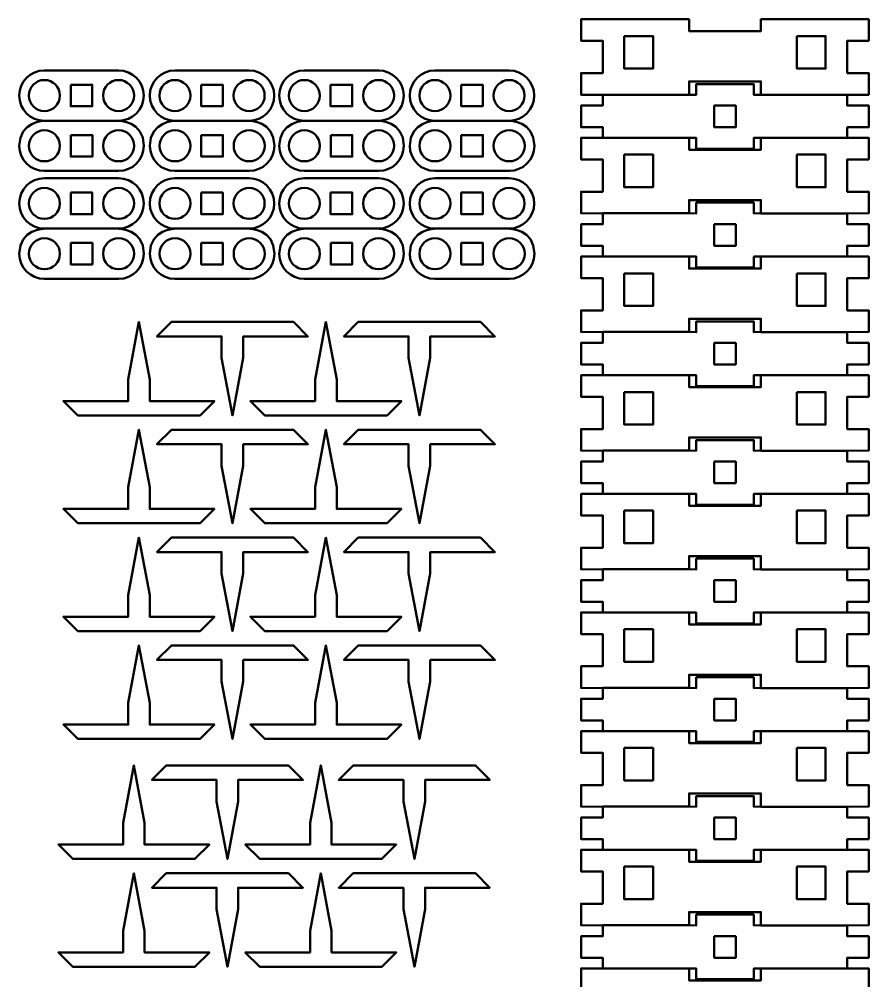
# Model space of a CAD drawing. Header units: inches. Extents: x -370 to 849, y -422 to 797.
# Drawn here: x -67.4 to 50.8, y -274 to -140.2 of the extents above; entities that cross this region are included whole.
import ezdxf

# ---------------------------------------------------------------- set-up
doc = ezdxf.new("R2010")
doc.units = ezdxf.units.IN
doc.header["$MEASUREMENT"] = 0
doc.layers.add('Layer 1', color=7, linetype='Continuous')

msp = doc.modelspace()

# ---------------------------------------------------------------- linework, layer by layer
at = {"layer": 'Layer 1', "color": 7, "lineweight": 50, "true_color": 0xffffff}
for points in [[(10.8, -275.26), (10.8, -272.26), (13.8, -272.26), (13.8, -270.77), (10.8, -270.77), (10.8, -267.77), (13.8, -267.77), (13.8, -266.27), (10.8, -266.25), (10.8, -263.25), (13.8, -263.25), (13.8, -258.75), (10.8, -258.75), (10.8, -255.75), (13.8, -255.75), (13.8, -254.27), (10.8, -254.27), (10.8, -251.27), (13.8, -251.27), (13.8, -249.77), (10.8, -249.75), (10.8, -246.75), (13.8, -246.75), (13.8, -242.25), (10.8, -242.25), (10.8, -239.25), (13.8, -239.25), (13.8, -237.75), (10.8, -237.75), (10.8, -234.75), (13.8, -234.75), (13.8, -233.25), (10.8, -233.23), (10.8, -230.23), (13.8, -230.23), (13.8, -225.74), (10.8, -225.74), (10.8, -222.74), (13.8, -222.74), (13.8, -221.25), (10.8, -221.25), (10.8, -218.25), (13.8, -218.25), (13.8, -216.75), (10.8, -216.73), (10.8, -213.73), (13.8, -213.73), (13.8, -209.23), (10.8, -209.23), (10.8, -206.24), (13.8, -206.24), (13.8, -204.75), (10.8, -204.75), (10.8, -201.75), (13.8, -201.75), (13.8, -200.25), (10.8, -200.22), (10.8, -197.22), (13.8, -197.22), (13.8, -192.73), (10.8, -192.73), (10.8, -189.73), (13.8, -189.73), (13.8, -188.24), (10.8, -188.24), (10.8, -185.24), (13.8, -185.24), (13.8, -183.75), (10.8, -183.72), (10.8, -180.72), (13.8, -180.72), (13.8, -176.23), (10.8, -176.23), (10.8, -173.23), (13.8, -173.23), (13.8, -171.73), (10.8, -171.73), (10.8, -168.73), (13.8, -168.73), (13.8, -167.23), (10.8, -167.21), (10.8, -164.21), (13.8, -164.21), (13.8, -159.71), (10.8, -159.71), (10.8, -156.71), (13.8, -156.71), (13.8, -155.23), (10.8, -155.23), (10.8, -152.23), (13.8, -152.23), (13.8, -150.73), (10.8, -150.71), (10.8, -147.71), (13.8, -147.71), (13.8, -143.21), (10.8, -143.21), (10.8, -140.21), (13.8, -140.21), (25.8, -140.21), (25.8, -141.87), (35.8, -141.87), (35.8, -140.21), (47.8, -140.21), (50.8, -140.21), (50.8, -143.21), (47.8, -143.21), (47.8, -147.71), (50.8, -147.71), (50.8, -150.71), (47.8, -150.73), (47.8, -152.23), (50.8, -152.23), (50.8, -155.23), (47.8, -155.23), (47.8, -156.71), (50.8, -156.71), (50.8, -159.71), (47.8, -159.71), (47.8, -164.21), (50.8, -164.21), (50.8, -167.21), (47.8, -167.23), (47.8, -168.73), (50.8, -168.73), (50.8, -171.73), (47.8, -171.73), (47.8, -173.23), (50.8, -173.23), (50.8, -176.23), (47.8, -176.23), (47.8, -180.72), (50.8, -180.72), (50.8, -183.72), (47.8, -183.75), (47.8, -185.24), (50.8, -185.24), (50.8, -188.24), (47.8, -188.24), (47.8, -189.73), (50.8, -189.73), (50.8, -192.73), (47.8, -192.73), (47.8, -197.22), (50.8, -197.22), (50.8, -200.22), (47.8, -200.25), (47.8, -201.75), (50.8, -201.75), (50.8, -204.75), (47.8, -204.75), (47.8, -206.24), (50.8, -206.24), (50.8, -209.23), (47.8, -209.23), (47.8, -213.73), (50.8, -213.73), (50.8, -216.73), (47.8, -216.75), (47.8, -218.25), (50.8, -218.25), (50.8, -221.25), (47.8, -221.25), (47.8, -222.74), (50.8, -222.74), (50.8, -225.74), (47.8, -225.74), (47.8, -230.23), (50.8, -230.23), (50.8, -233.23), (47.8, -233.25), (47.8, -234.75), (50.8, -234.75), (50.8, -237.75), (47.8, -237.75), (47.8, -239.25), (50.8, -239.25), (50.8, -242.25), (47.8, -242.25), (47.8, -246.75), (50.8, -246.75), (50.8, -249.75), (47.8, -249.77), (47.8, -251.27), (50.8, -251.27), (50.8, -254.27), (47.8, -254.27), (47.8, -255.75), (50.8, -255.75), (50.8, -258.75), (47.8, -258.75), (47.8, -263.25), (50.8, -263.25), (50.8, -266.25), (47.8, -266.27), (47.8, -267.77), (50.8, -267.77), (50.8, -270.77), (47.8, -270.77), (47.8, -272.26)], [(16.8, -142.55), (20.8, -142.55), (20.8, -147.08), (16.8, -147.08), (16.8, -142.55)], [(40.8, -142.55), (44.8, -142.55), (44.8, -147.08), (40.8, -147.08), (40.8, -142.55)], [(-60.2, -149.33), (-57.19, -149.33), (-57.19, -152.33), (-60.2, -152.33), (-60.2, -149.33)], [(-42.04, -149.33), (-39.04, -149.33), (-39.04, -152.33), (-42.04, -152.33), (-42.04, -149.33)], [(-24.04, -149.33), (-21.04, -149.33), (-21.04, -152.33), (-24.04, -152.33), (-24.04, -149.33)], [(-5.88, -149.33), (-2.88, -149.33), (-2.88, -152.33), (-5.88, -152.33), (-5.88, -149.33)], [(25.8, -150.71), (25.8, -148.87), (35.8, -148.87), (35.8, -150.71), (34.8, -150.73), (34.8, -149.23), (26.8, -149.23), (26.8, -150.73), (25.8, -150.71)], [(25.8, -150.71), (13.8, -150.71)], [(47.8, -150.73), (35.8, -150.73)], [(29.3, -152.23), (32.3, -152.23), (32.3, -155.23), (29.3, -155.23), (29.3, -152.23)], [(-53.54, -154.33), (-63.86, -154.33)], [(-35.38, -154.33), (-45.7, -154.33)], [(-17.38, -154.33), (-27.7, -154.33)], [(0.78, -154.33), (-9.54, -154.33)], [(-60.19, -156.32), (-57.18, -156.32), (-57.18, -159.32), (-60.19, -159.32), (-60.19, -156.32)], [(-42.03, -156.32), (-39.03, -156.32), (-39.03, -159.32), (-42.03, -159.32), (-42.03, -156.32)], [(-24.03, -156.32), (-21.03, -156.32), (-21.03, -159.32), (-24.03, -159.32), (-24.03, -156.32)], [(-5.88, -156.32), (-2.87, -156.32), (-2.87, -159.32), (-5.88, -159.32), (-5.88, -156.32)], [(25.8, -156.71), (13.8, -156.71)], [(35.8, -156.71), (35.8, -158.38), (25.8, -158.38), (25.8, -156.71), (26.8, -156.73), (26.8, -158.23), (34.8, -158.23), (34.8, -156.73), (35.8, -156.71)], [(35.8, -156.71), (47.8, -156.71)], [(16.8, -159.05), (20.8, -159.05), (20.8, -163.58), (16.8, -163.58), (16.8, -159.05)], [(40.8, -159.05), (44.8, -159.05), (44.8, -163.58), (40.8, -163.58), (40.8, -159.05)], [(-60.2, -164.34), (-57.19, -164.34), (-57.19, -167.34), (-60.2, -167.34), (-60.2, -164.34)], [(-42.04, -164.34), (-39.04, -164.34), (-39.04, -167.34), (-42.04, -167.34), (-42.04, -164.34)], [(-24.04, -164.34), (-21.04, -164.34), (-21.04, -167.34), (-24.04, -167.34), (-24.04, -164.34)], [(-5.88, -164.34), (-2.88, -164.34), (-2.88, -167.34), (-5.88, -167.34), (-5.88, -164.34)], [(25.8, -167.21), (25.8, -165.37), (35.8, -165.37), (35.8, -167.21), (34.8, -167.23), (34.8, -165.73), (26.8, -165.73), (26.8, -167.23), (25.8, -167.21)], [(25.8, -167.21), (13.8, -167.21)], [(47.8, -167.23), (35.8, -167.23)], [(-53.54, -169.34), (-63.86, -169.34)], [(-35.38, -169.34), (-45.7, -169.34)], [(-17.38, -169.34), (-27.7, -169.34)], [(0.78, -169.34), (-9.54, -169.34)], [(29.3, -168.73), (32.3, -168.73), (32.3, -171.73), (29.3, -171.73), (29.3, -168.73)], [(-60.19, -171.33), (-57.18, -171.33), (-57.18, -174.33), (-60.19, -174.33), (-60.19, -171.33)], [(-42.03, -171.33), (-39.03, -171.33), (-39.03, -174.33), (-42.03, -174.33), (-42.03, -171.33)], [(-24.03, -171.33), (-21.03, -171.33), (-21.03, -174.33), (-24.03, -174.33), (-24.03, -171.33)], [(-5.88, -171.33), (-2.87, -171.33), (-2.87, -174.33), (-5.88, -174.33), (-5.88, -171.33)], [(13.8, -173.23), (25.8, -173.23)], [(34.8, -173.23), (34.8, -174.73), (26.8, -174.73), (26.8, -173.23), (25.8, -173.23), (25.8, -174.89), (35.8, -174.89), (35.8, -173.23), (34.8, -173.23)], [(47.8, -173.23), (35.8, -173.23)], [(16.8, -175.57), (20.8, -175.57), (20.8, -180.09), (16.8, -180.09), (16.8, -175.57)], [(40.8, -175.57), (44.8, -175.57), (44.8, -180.09), (40.8, -180.09), (40.8, -175.57)], [(25.8, -183.72), (25.8, -181.89), (35.8, -181.89), (35.8, -183.72), (34.8, -183.75), (34.8, -182.25), (26.8, -182.25), (26.8, -183.75), (25.8, -183.72)], [(-52.2, -190.33), (-50.7, -182.33), (-49.2, -190.33), (-49.2, -193.33), (-40.2, -193.33), (-42.2, -195.33), (-59.2, -195.33), (-61.2, -193.33), (-52.2, -193.33), (-52.2, -190.33)], [(-36.2, -187.33), (-37.7, -195.33), (-39.2, -187.33), (-39.2, -184.33), (-48.2, -184.33), (-46.2, -182.33), (-29.2, -182.33), (-27.2, -184.33), (-36.2, -184.33), (-36.2, -187.33)], [(-26.2, -190.33), (-24.7, -182.33), (-23.2, -190.33), (-23.2, -193.33), (-14.2, -193.33), (-16.2, -195.33), (-33.2, -195.33), (-35.2, -193.33), (-26.2, -193.33), (-26.2, -190.33)], [(-10.2, -187.33), (-11.7, -195.33), (-13.2, -187.33), (-13.2, -184.33), (-22.2, -184.33), (-20.2, -182.33), (-3.2, -182.33), (-1.2, -184.33), (-10.2, -184.33), (-10.2, -187.33)], [(25.8, -183.72), (13.8, -183.72)], [(47.8, -183.75), (35.8, -183.75)], [(29.3, -185.24), (32.3, -185.24), (32.3, -188.24), (29.3, -188.24), (29.3, -185.24)], [(25.8, -189.73), (13.8, -189.73)], [(35.8, -189.73), (35.8, -191.39), (25.8, -191.39), (25.8, -189.73), (26.8, -189.74), (26.8, -191.24), (34.8, -191.24), (34.8, -189.74), (35.8, -189.73)], [(35.8, -189.73), (47.8, -189.73)], [(16.8, -192.07), (20.8, -192.07), (20.8, -196.59), (16.8, -196.59), (16.8, -192.07)], [(40.8, -192.07), (44.8, -192.07), (44.8, -196.59), (40.8, -196.59), (40.8, -192.07)], [(-52.2, -205.33), (-50.7, -197.33), (-49.2, -205.33), (-49.2, -208.33), (-40.2, -208.33), (-42.2, -210.33), (-59.2, -210.33), (-61.2, -208.33), (-52.2, -208.33), (-52.2, -205.33)], [(-36.2, -202.33), (-37.7, -210.33), (-39.2, -202.33), (-39.2, -199.33), (-48.2, -199.33), (-46.2, -197.33), (-29.2, -197.33), (-27.2, -199.33), (-36.2, -199.33), (-36.2, -202.33)], [(-26.2, -205.33), (-24.7, -197.33), (-23.2, -205.33), (-23.2, -208.33), (-14.2, -208.33), (-16.2, -210.33), (-33.2, -210.33), (-35.2, -208.33), (-26.2, -208.33), (-26.2, -205.33)], [(-10.2, -202.33), (-11.7, -210.33), (-13.2, -202.33), (-13.2, -199.33), (-22.2, -199.33), (-20.2, -197.33), (-3.2, -197.33), (-1.2, -199.33), (-10.2, -199.33), (-10.2, -202.33)], [(25.8, -200.22), (25.8, -198.39), (35.8, -198.39), (35.8, -200.22), (34.8, -200.25), (34.8, -198.75), (26.8, -198.75), (26.8, -200.25), (25.8, -200.22)], [(25.8, -200.22), (13.8, -200.22)], [(47.8, -200.25), (35.8, -200.25)], [(29.3, -201.75), (32.3, -201.75), (32.3, -204.75), (29.3, -204.75), (29.3, -201.75)], [(25.8, -206.24), (13.8, -206.24)], [(35.8, -206.24), (35.8, -207.9), (25.8, -207.9), (25.8, -206.24), (26.8, -206.25), (26.8, -207.75), (34.8, -207.75), (34.8, -206.25), (35.8, -206.24)], [(47.8, -206.24), (35.8, -206.24)], [(16.8, -208.57), (20.8, -208.57), (20.8, -213.1), (16.8, -213.1), (16.8, -208.57)], [(40.8, -208.57), (44.8, -208.57), (44.8, -213.1), (40.8, -213.1), (40.8, -208.57)], [(-52.2, -220.33), (-50.7, -212.33), (-49.2, -220.33), (-49.2, -223.33), (-40.2, -223.33), (-42.2, -225.33), (-59.2, -225.33), (-61.2, -223.33), (-52.2, -223.33), (-52.2, -220.33)], [(-36.2, -217.33), (-37.7, -225.33), (-39.2, -217.33), (-39.2, -214.33), (-48.2, -214.33), (-46.2, -212.33), (-29.2, -212.33), (-27.2, -214.33), (-36.2, -214.33), (-36.2, -217.33)], [(-26.2, -220.33), (-24.7, -212.33), (-23.2, -220.33), (-23.2, -223.33), (-14.2, -223.33), (-16.2, -225.33), (-33.2, -225.33), (-35.2, -223.33), (-26.2, -223.33), (-26.2, -220.33)], [(-10.2, -217.33), (-11.7, -225.33), (-13.2, -217.33), (-13.2, -214.33), (-22.2, -214.33), (-20.2, -212.33), (-3.2, -212.33), (-1.2, -214.33), (-10.2, -214.33), (-10.2, -217.33)], [(25.8, -216.73), (25.8, -214.9), (35.8, -214.9), (35.8, -216.73), (34.8, -216.75), (34.8, -215.25), (26.8, -215.25), (26.8, -216.75), (25.8, -216.73)], [(25.8, -216.73), (13.8, -216.73)], [(47.8, -216.75), (35.8, -216.75)], [(29.3, -218.25), (32.3, -218.25), (32.3, -221.25), (29.3, -221.25), (29.3, -218.25)], [(25.8, -222.74), (13.8, -222.74)], [(35.8, -222.74), (35.8, -224.4), (25.8, -224.4), (25.8, -222.74), (26.8, -222.75), (26.8, -224.25), (34.8, -224.25), (34.8, -222.75), (35.8, -222.74)], [(35.8, -222.74), (47.8, -222.74)], [(16.8, -225.08), (20.8, -225.08), (20.8, -229.6), (16.8, -229.6), (16.8, -225.08)], [(40.8, -225.08), (44.8, -225.08), (44.8, -229.6), (40.8, -229.6), (40.8, -225.08)], [(-52.2, -235.33), (-50.7, -227.33), (-49.2, -235.33), (-49.2, -238.33), (-40.2, -238.33), (-42.2, -240.33), (-59.2, -240.33), (-61.2, -238.33), (-52.2, -238.33), (-52.2, -235.33)], [(-36.2, -232.33), (-37.7, -240.33), (-39.2, -232.33), (-39.2, -229.33), (-48.2, -229.33), (-46.2, -227.33), (-29.2, -227.33), (-27.2, -229.33), (-36.2, -229.33), (-36.2, -232.33)], [(-26.2, -235.33), (-24.7, -227.33), (-23.2, -235.33), (-23.2, -238.33), (-14.2, -238.33), (-16.2, -240.33), (-33.2, -240.33), (-35.2, -238.33), (-26.2, -238.33), (-26.2, -235.33)], [(-10.2, -232.33), (-11.7, -240.33), (-13.2, -232.33), (-13.2, -229.33), (-22.2, -229.33), (-20.2, -227.33), (-3.2, -227.33), (-1.2, -229.33), (-10.2, -229.33), (-10.2, -232.33)], [(25.8, -233.23), (25.8, -231.4), (35.8, -231.4), (35.8, -233.23), (34.8, -233.25), (34.8, -231.75), (26.8, -231.75), (26.8, -233.25), (25.8, -233.23)], [(25.8, -233.23), (13.8, -233.23)], [(47.8, -233.25), (35.8, -233.25)], [(29.3, -234.75), (32.3, -234.75), (32.3, -237.75), (29.3, -237.75), (29.3, -234.75)], [(13.8, -239.25), (25.8, -239.25)], [(34.8, -239.25), (34.8, -240.75), (26.8, -240.75), (26.8, -239.25), (25.8, -239.25), (25.8, -240.91), (35.8, -240.91), (35.8, -239.25), (34.8, -239.25)], [(47.8, -239.25), (35.8, -239.25)], [(16.8, -241.59), (20.8, -241.59), (20.8, -246.11), (16.8, -246.11), (16.8, -241.59)], [(40.8, -241.59), (44.8, -241.59), (44.8, -246.11), (40.8, -246.11), (40.8, -241.59)], [(-52.91, -252.02), (-51.41, -244.02), (-49.91, -252.02), (-49.91, -255.02), (-40.91, -255.02), (-42.91, -257.02), (-59.91, -257.02), (-61.91, -255.02), (-52.91, -255.02), (-52.91, -252.02)], [(-36.91, -249.02), (-38.4, -257.02), (-39.91, -249.02), (-39.91, -246.02), (-48.91, -246.02), (-46.91, -244.02), (-29.91, -244.02), (-27.91, -246.02), (-36.91, -246.02), (-36.91, -249.02)], [(-26.91, -252.02), (-25.41, -244.02), (-23.91, -252.02), (-23.91, -255.02), (-14.91, -255.02), (-16.91, -257.02), (-33.91, -257.02), (-35.91, -255.02), (-26.91, -255.02), (-26.91, -252.02)], [(-10.91, -249.02), (-12.4, -257.02), (-13.91, -249.02), (-13.91, -246.02), (-22.91, -246.02), (-20.91, -244.02), (-3.91, -244.02), (-1.91, -246.02), (-10.91, -246.02), (-10.91, -249.02)], [(25.8, -249.75), (25.8, -247.91), (35.8, -247.91), (35.8, -249.75), (34.8, -249.77), (34.8, -248.27), (26.8, -248.27), (26.8, -249.77), (25.8, -249.75)], [(25.8, -249.75), (13.8, -249.75)], [(47.8, -249.77), (35.8, -249.77)], [(29.3, -251.27), (32.3, -251.27), (32.3, -254.27), (29.3, -254.27), (29.3, -251.27)], [(25.8, -255.75), (13.8, -255.75)], [(35.8, -255.75), (35.8, -257.41), (25.8, -257.41), (25.8, -255.75), (26.8, -255.77), (26.8, -257.27), (34.8, -257.27), (34.8, -255.77), (35.8, -255.75)], [(35.8, -255.75), (47.8, -255.75)], [(16.8, -258.09), (20.8, -258.09), (20.8, -262.62), (16.8, -262.62), (16.8, -258.09)], [(40.8, -258.09), (44.8, -258.09), (44.8, -262.62), (40.8, -262.62), (40.8, -258.09)], [(-52.91, -267.02), (-51.41, -259.02), (-49.91, -267.02), (-49.91, -270.02), (-40.91, -270.02), (-42.91, -272.02), (-59.91, -272.02), (-61.91, -270.02), (-52.91, -270.02), (-52.91, -267.02)], [(-36.91, -264.02), (-38.4, -272.02), (-39.91, -264.02), (-39.91, -261.02), (-48.91, -261.02), (-46.91, -259.02), (-29.91, -259.02), (-27.91, -261.02), (-36.91, -261.02), (-36.91, -264.02)], [(-26.91, -267.02), (-25.41, -259.02), (-23.91, -267.02), (-23.91, -270.02), (-14.91, -270.02), (-16.91, -272.02), (-33.91, -272.02), (-35.91, -270.02), (-26.91, -270.02), (-26.91, -267.02)], [(-10.91, -264.02), (-12.4, -272.02), (-13.91, -264.02), (-13.91, -261.02), (-22.91, -261.02), (-20.91, -259.02), (-3.91, -259.02), (-1.91, -261.02), (-10.91, -261.02), (-10.91, -264.02)], [(25.8, -266.25), (25.8, -264.41), (35.8, -264.41), (35.8, -266.25), (34.8, -266.27), (34.8, -264.77), (26.8, -264.77), (26.8, -266.27), (25.8, -266.25)], [(25.8, -266.25), (13.8, -266.25)], [(47.8, -266.27), (35.8, -266.27)], [(29.3, -267.77), (32.3, -267.77), (32.3, -270.77), (29.3, -270.77), (29.3, -267.77)], [(25.8, -272.26), (13.8, -272.26)], [(25.8, -272.26), (25.8, -273.93), (35.8, -273.93), (35.8, -272.26), (34.8, -272.27), (34.8, -273.77), (26.8, -273.77), (26.8, -272.27), (25.8, -272.26)], [(47.8, -272.26), (35.8, -272.26)], [(47.8, -272.26), (50.8, -272.26), (50.8, -275.26)]]:
    msp.add_lwpolyline(points, dxfattribs=at)
for points, knots in [([(-50.03, -157.82), (-50.03, -159.76), (-51.59, -161.32), (-53.53, -161.32), (-53.53, -161.32), (-63.85, -161.32), (-63.85, -161.32), (-65.78, -161.32), (-67.35, -159.76), (-67.35, -157.82), (-67.35, -154.41), (-63.86, -154.33), (-63.86, -154.33), (-65.79, -154.33), (-67.36, -152.77), (-67.36, -150.83), (-67.36, -148.9), (-65.79, -147.33), (-63.86, -147.33), (-63.86, -147.33), (-53.54, -147.33), (-53.54, -147.33), (-51.6, -147.33), (-50.04, -148.9), (-50.04, -150.83), (-50.04, -152.77), (-51.6, -154.33), (-53.54, -154.33), (-53.54, -154.33), (-50.03, -154.38), (-50.03, -157.82)], [0, 0, 0, 0, 1, 1, 1, 2, 2, 2, 3, 3, 3, 4, 4, 4, 5, 5, 5, 6, 6, 6, 7, 7, 7, 8, 8, 8, 9, 9, 9, 10, 10, 10, 10]), ([(-31.87, -157.82), (-31.87, -159.76), (-33.44, -161.32), (-35.37, -161.32), (-35.37, -161.32), (-45.69, -161.32), (-45.69, -161.32), (-47.62, -161.32), (-49.19, -159.76), (-49.19, -157.82), (-49.19, -154.41), (-45.7, -154.33), (-45.7, -154.33), (-47.63, -154.33), (-49.2, -152.77), (-49.2, -150.83), (-49.2, -148.9), (-47.63, -147.33), (-45.7, -147.33), (-45.7, -147.33), (-35.38, -147.33), (-35.38, -147.33), (-33.45, -147.33), (-31.88, -148.9), (-31.88, -150.83), (-31.88, -152.77), (-33.44, -154.33), (-35.38, -154.33), (-35.38, -154.33), (-31.87, -154.38), (-31.87, -157.82)], [0, 0, 0, 0, 1, 1, 1, 2, 2, 2, 3, 3, 3, 4, 4, 4, 5, 5, 5, 6, 6, 6, 7, 7, 7, 8, 8, 8, 9, 9, 9, 10, 10, 10, 10]), ([(-13.87, -157.82), (-13.87, -159.76), (-15.44, -161.32), (-17.37, -161.32), (-17.37, -161.32), (-27.69, -161.32), (-27.69, -161.32), (-29.62, -161.32), (-31.19, -159.76), (-31.19, -157.82), (-31.19, -154.41), (-27.7, -154.33), (-27.7, -154.33), (-29.63, -154.33), (-31.2, -152.77), (-31.2, -150.83), (-31.2, -148.9), (-29.63, -147.33), (-27.7, -147.33), (-27.7, -147.33), (-17.38, -147.33), (-17.38, -147.33), (-15.45, -147.33), (-13.88, -148.9), (-13.88, -150.83), (-13.88, -152.77), (-15.45, -154.33), (-17.38, -154.33), (-17.38, -154.33), (-13.87, -154.38), (-13.87, -157.82)], [0, 0, 0, 0, 1, 1, 1, 2, 2, 2, 3, 3, 3, 4, 4, 4, 5, 5, 5, 6, 6, 6, 7, 7, 7, 8, 8, 8, 9, 9, 9, 10, 10, 10, 10]), ([(4.29, -157.82), (4.29, -159.76), (2.72, -161.32), (0.79, -161.32), (0.79, -161.32), (-9.53, -161.32), (-9.53, -161.32), (-11.47, -161.32), (-13.03, -159.76), (-13.03, -157.82), (-13.03, -154.41), (-9.54, -154.33), (-9.54, -154.33), (-11.48, -154.33), (-13.04, -152.77), (-13.04, -150.83), (-13.04, -148.9), (-11.48, -147.33), (-9.54, -147.33), (-9.54, -147.33), (0.78, -147.33), (0.78, -147.33), (2.71, -147.33), (4.28, -148.9), (4.28, -150.83), (4.28, -152.77), (2.71, -154.33), (0.78, -154.33), (0.78, -154.33), (4.29, -154.38), (4.29, -157.82)], [0, 0, 0, 0, 1, 1, 1, 2, 2, 2, 3, 3, 3, 4, 4, 4, 5, 5, 5, 6, 6, 6, 7, 7, 7, 8, 8, 8, 9, 9, 9, 10, 10, 10, 10]), ([(-63.86, -148.67), (-62.66, -148.67), (-61.7, -149.64), (-61.7, -150.83), (-61.7, -152.03), (-62.66, -152.99), (-63.86, -152.99), (-65.05, -152.99), (-66.02, -152.03), (-66.02, -150.83), (-66.02, -149.64), (-65.05, -148.67), (-63.86, -148.67)], [0, 0, 0, 0, 1, 1, 1, 2, 2, 2, 3, 3, 3, 4, 4, 4, 4]), ([(-53.54, -148.67), (-52.34, -148.67), (-51.38, -149.64), (-51.38, -150.83), (-51.38, -152.03), (-52.34, -152.99), (-53.54, -152.99), (-54.73, -152.99), (-55.7, -152.03), (-55.7, -150.83), (-55.7, -149.64), (-54.73, -148.67), (-53.54, -148.67)], [0, 0, 0, 0, 1, 1, 1, 2, 2, 2, 3, 3, 3, 4, 4, 4, 4]), ([(-45.7, -148.67), (-44.51, -148.67), (-43.54, -149.64), (-43.54, -150.83), (-43.54, -152.03), (-44.51, -152.99), (-45.7, -152.99), (-46.89, -152.99), (-47.86, -152.03), (-47.86, -150.83), (-47.86, -149.64), (-46.89, -148.67), (-45.7, -148.67)], [0, 0, 0, 0, 1, 1, 1, 2, 2, 2, 3, 3, 3, 4, 4, 4, 4]), ([(-35.38, -148.67), (-34.19, -148.67), (-33.22, -149.64), (-33.22, -150.83), (-33.22, -152.03), (-34.19, -152.99), (-35.38, -152.99), (-36.57, -152.99), (-37.54, -152.03), (-37.54, -150.83), (-37.54, -149.64), (-36.57, -148.67), (-35.38, -148.67)], [0, 0, 0, 0, 1, 1, 1, 2, 2, 2, 3, 3, 3, 4, 4, 4, 4]), ([(-27.7, -148.67), (-26.51, -148.67), (-25.54, -149.64), (-25.54, -150.83), (-25.54, -152.03), (-26.51, -152.99), (-27.7, -152.99), (-28.89, -152.99), (-29.86, -152.03), (-29.86, -150.83), (-29.86, -149.64), (-28.89, -148.67), (-27.7, -148.67)], [0, 0, 0, 0, 1, 1, 1, 2, 2, 2, 3, 3, 3, 4, 4, 4, 4]), ([(-17.38, -148.67), (-16.18, -148.67), (-15.22, -149.64), (-15.22, -150.83), (-15.22, -152.03), (-16.18, -152.99), (-17.38, -152.99), (-18.57, -152.99), (-19.54, -152.03), (-19.54, -150.83), (-19.54, -149.64), (-18.57, -148.67), (-17.38, -148.67)], [0, 0, 0, 0, 1, 1, 1, 2, 2, 2, 3, 3, 3, 4, 4, 4, 4]), ([(-9.54, -148.67), (-8.35, -148.67), (-7.38, -149.64), (-7.38, -150.83), (-7.38, -152.03), (-8.35, -152.99), (-9.54, -152.99), (-10.74, -152.99), (-11.7, -152.03), (-11.7, -150.83), (-11.7, -149.64), (-10.74, -148.67), (-9.54, -148.67)], [0, 0, 0, 0, 1, 1, 1, 2, 2, 2, 3, 3, 3, 4, 4, 4, 4]), ([(0.78, -148.67), (1.97, -148.67), (2.94, -149.64), (2.94, -150.83), (2.94, -152.03), (1.97, -152.99), (0.78, -152.99), (-0.42, -152.99), (-1.38, -152.03), (-1.38, -150.83), (-1.38, -149.64), (-0.42, -148.67), (0.78, -148.67)], [0, 0, 0, 0, 1, 1, 1, 2, 2, 2, 3, 3, 3, 4, 4, 4, 4]), ([(-63.85, -155.66), (-62.66, -155.66), (-61.69, -156.63), (-61.69, -157.82), (-61.69, -159.02), (-62.66, -159.98), (-63.85, -159.98), (-65.04, -159.98), (-66.01, -159.02), (-66.01, -157.82), (-66.01, -156.63), (-65.04, -155.66), (-63.85, -155.66)], [0, 0, 0, 0, 1, 1, 1, 2, 2, 2, 3, 3, 3, 4, 4, 4, 4]), ([(-53.53, -155.66), (-52.33, -155.66), (-51.37, -156.63), (-51.37, -157.82), (-51.37, -159.02), (-52.33, -159.98), (-53.53, -159.98), (-54.72, -159.98), (-55.69, -159.02), (-55.69, -157.82), (-55.69, -156.63), (-54.72, -155.66), (-53.53, -155.66)], [0, 0, 0, 0, 1, 1, 1, 2, 2, 2, 3, 3, 3, 4, 4, 4, 4]), ([(-45.69, -155.66), (-44.5, -155.66), (-43.53, -156.63), (-43.53, -157.82), (-43.53, -159.02), (-44.5, -159.98), (-45.69, -159.98), (-46.88, -159.98), (-47.85, -159.02), (-47.85, -157.82), (-47.85, -156.63), (-46.88, -155.66), (-45.69, -155.66)], [0, 0, 0, 0, 1, 1, 1, 2, 2, 2, 3, 3, 3, 4, 4, 4, 4]), ([(-35.37, -155.66), (-34.18, -155.66), (-33.21, -156.63), (-33.21, -157.82), (-33.21, -159.02), (-34.18, -159.98), (-35.37, -159.98), (-36.56, -159.98), (-37.53, -159.02), (-37.53, -157.82), (-37.53, -156.63), (-36.56, -155.66), (-35.37, -155.66)], [0, 0, 0, 0, 1, 1, 1, 2, 2, 2, 3, 3, 3, 4, 4, 4, 4]), ([(-27.69, -155.66), (-26.5, -155.66), (-25.53, -156.63), (-25.53, -157.82), (-25.53, -159.02), (-26.5, -159.98), (-27.69, -159.98), (-28.88, -159.98), (-29.85, -159.02), (-29.85, -157.82), (-29.85, -156.63), (-28.88, -155.66), (-27.69, -155.66)], [0, 0, 0, 0, 1, 1, 1, 2, 2, 2, 3, 3, 3, 4, 4, 4, 4]), ([(-17.37, -155.66), (-16.18, -155.66), (-15.21, -156.63), (-15.21, -157.82), (-15.21, -159.02), (-16.18, -159.98), (-17.37, -159.98), (-18.56, -159.98), (-19.53, -159.02), (-19.53, -157.82), (-19.53, -156.63), (-18.56, -155.66), (-17.37, -155.66)], [0, 0, 0, 0, 1, 1, 1, 2, 2, 2, 3, 3, 3, 4, 4, 4, 4]), ([(-9.53, -155.66), (-8.34, -155.66), (-7.37, -156.63), (-7.37, -157.82), (-7.37, -159.02), (-8.34, -159.98), (-9.53, -159.98), (-10.73, -159.98), (-11.7, -159.02), (-11.7, -157.82), (-11.7, -156.63), (-10.73, -155.66), (-9.53, -155.66)], [0, 0, 0, 0, 1, 1, 1, 2, 2, 2, 3, 3, 3, 4, 4, 4, 4]), ([(0.79, -155.66), (1.98, -155.66), (2.95, -156.63), (2.95, -157.82), (2.95, -159.02), (1.98, -159.98), (0.79, -159.98), (-0.41, -159.98), (-1.37, -159.02), (-1.37, -157.82), (-1.37, -156.63), (-0.41, -155.66), (0.79, -155.66)], [0, 0, 0, 0, 1, 1, 1, 2, 2, 2, 3, 3, 3, 4, 4, 4, 4]), ([(-50.03, -172.83), (-50.03, -174.76), (-51.59, -176.33), (-53.53, -176.33), (-53.53, -176.33), (-63.85, -176.33), (-63.85, -176.33), (-65.78, -176.33), (-67.35, -174.76), (-67.35, -172.83), (-67.35, -169.41), (-63.86, -169.34), (-63.86, -169.34), (-65.79, -169.34), (-67.36, -167.77), (-67.36, -165.84), (-67.36, -163.91), (-65.79, -162.34), (-63.86, -162.34), (-63.86, -162.34), (-53.54, -162.34), (-53.54, -162.34), (-51.6, -162.34), (-50.04, -163.91), (-50.04, -165.84), (-50.04, -167.77), (-51.6, -169.34), (-53.54, -169.34), (-53.54, -169.34), (-50.03, -169.38), (-50.03, -172.83)], [0, 0, 0, 0, 1, 1, 1, 2, 2, 2, 3, 3, 3, 4, 4, 4, 5, 5, 5, 6, 6, 6, 7, 7, 7, 8, 8, 8, 9, 9, 9, 10, 10, 10, 10]), ([(-31.87, -172.83), (-31.87, -174.76), (-33.44, -176.33), (-35.37, -176.33), (-35.37, -176.33), (-45.69, -176.33), (-45.69, -176.33), (-47.62, -176.33), (-49.19, -174.76), (-49.19, -172.83), (-49.19, -169.41), (-45.7, -169.34), (-45.7, -169.34), (-47.63, -169.34), (-49.2, -167.77), (-49.2, -165.84), (-49.2, -163.91), (-47.63, -162.34), (-45.7, -162.34), (-45.7, -162.34), (-35.38, -162.34), (-35.38, -162.34), (-33.45, -162.34), (-31.88, -163.91), (-31.88, -165.84), (-31.88, -167.77), (-33.44, -169.34), (-35.38, -169.34), (-35.38, -169.34), (-31.87, -169.38), (-31.87, -172.83)], [0, 0, 0, 0, 1, 1, 1, 2, 2, 2, 3, 3, 3, 4, 4, 4, 5, 5, 5, 6, 6, 6, 7, 7, 7, 8, 8, 8, 9, 9, 9, 10, 10, 10, 10]), ([(-13.87, -172.83), (-13.87, -174.76), (-15.44, -176.33), (-17.37, -176.33), (-17.37, -176.33), (-27.69, -176.33), (-27.69, -176.33), (-29.62, -176.33), (-31.19, -174.76), (-31.19, -172.83), (-31.19, -169.41), (-27.7, -169.34), (-27.7, -169.34), (-29.63, -169.34), (-31.2, -167.77), (-31.2, -165.84), (-31.2, -163.91), (-29.63, -162.34), (-27.7, -162.34), (-27.7, -162.34), (-17.38, -162.34), (-17.38, -162.34), (-15.45, -162.34), (-13.88, -163.91), (-13.88, -165.84), (-13.88, -167.77), (-15.45, -169.34), (-17.38, -169.34), (-17.38, -169.34), (-13.87, -169.38), (-13.87, -172.83)], [0, 0, 0, 0, 1, 1, 1, 2, 2, 2, 3, 3, 3, 4, 4, 4, 5, 5, 5, 6, 6, 6, 7, 7, 7, 8, 8, 8, 9, 9, 9, 10, 10, 10, 10]), ([(4.29, -172.83), (4.29, -174.76), (2.72, -176.33), (0.79, -176.33), (0.79, -176.33), (-9.53, -176.33), (-9.53, -176.33), (-11.47, -176.33), (-13.03, -174.76), (-13.03, -172.83), (-13.03, -169.41), (-9.54, -169.34), (-9.54, -169.34), (-11.48, -169.34), (-13.04, -167.77), (-13.04, -165.84), (-13.04, -163.91), (-11.48, -162.34), (-9.54, -162.34), (-9.54, -162.34), (0.78, -162.34), (0.78, -162.34), (2.71, -162.34), (4.28, -163.91), (4.28, -165.84), (4.28, -167.77), (2.71, -169.34), (0.78, -169.34), (0.78, -169.34), (4.29, -169.38), (4.29, -172.83)], [0, 0, 0, 0, 1, 1, 1, 2, 2, 2, 3, 3, 3, 4, 4, 4, 5, 5, 5, 6, 6, 6, 7, 7, 7, 8, 8, 8, 9, 9, 9, 10, 10, 10, 10]), ([(-63.86, -163.68), (-62.66, -163.68), (-61.7, -164.65), (-61.7, -165.84), (-61.7, -167.03), (-62.66, -168), (-63.86, -168), (-65.05, -168), (-66.02, -167.03), (-66.02, -165.84), (-66.02, -164.65), (-65.05, -163.68), (-63.86, -163.68)], [0, 0, 0, 0, 1, 1, 1, 2, 2, 2, 3, 3, 3, 4, 4, 4, 4]), ([(-53.54, -163.68), (-52.34, -163.68), (-51.38, -164.65), (-51.38, -165.84), (-51.38, -167.03), (-52.34, -168), (-53.54, -168), (-54.73, -168), (-55.7, -167.03), (-55.7, -165.84), (-55.7, -164.65), (-54.73, -163.68), (-53.54, -163.68)], [0, 0, 0, 0, 1, 1, 1, 2, 2, 2, 3, 3, 3, 4, 4, 4, 4]), ([(-45.7, -163.68), (-44.51, -163.68), (-43.54, -164.65), (-43.54, -165.84), (-43.54, -167.03), (-44.51, -168), (-45.7, -168), (-46.89, -168), (-47.86, -167.03), (-47.86, -165.84), (-47.86, -164.65), (-46.89, -163.68), (-45.7, -163.68)], [0, 0, 0, 0, 1, 1, 1, 2, 2, 2, 3, 3, 3, 4, 4, 4, 4]), ([(-35.38, -163.68), (-34.19, -163.68), (-33.22, -164.65), (-33.22, -165.84), (-33.22, -167.03), (-34.19, -168), (-35.38, -168), (-36.57, -168), (-37.54, -167.03), (-37.54, -165.84), (-37.54, -164.65), (-36.57, -163.68), (-35.38, -163.68)], [0, 0, 0, 0, 1, 1, 1, 2, 2, 2, 3, 3, 3, 4, 4, 4, 4]), ([(-27.7, -163.68), (-26.51, -163.68), (-25.54, -164.65), (-25.54, -165.84), (-25.54, -167.03), (-26.51, -168), (-27.7, -168), (-28.89, -168), (-29.86, -167.03), (-29.86, -165.84), (-29.86, -164.65), (-28.89, -163.68), (-27.7, -163.68)], [0, 0, 0, 0, 1, 1, 1, 2, 2, 2, 3, 3, 3, 4, 4, 4, 4]), ([(-17.38, -163.68), (-16.18, -163.68), (-15.22, -164.65), (-15.22, -165.84), (-15.22, -167.03), (-16.18, -168), (-17.38, -168), (-18.57, -168), (-19.54, -167.03), (-19.54, -165.84), (-19.54, -164.65), (-18.57, -163.68), (-17.38, -163.68)], [0, 0, 0, 0, 1, 1, 1, 2, 2, 2, 3, 3, 3, 4, 4, 4, 4]), ([(-9.54, -163.68), (-8.35, -163.68), (-7.38, -164.65), (-7.38, -165.84), (-7.38, -167.03), (-8.35, -168), (-9.54, -168), (-10.74, -168), (-11.7, -167.03), (-11.7, -165.84), (-11.7, -164.65), (-10.74, -163.68), (-9.54, -163.68)], [0, 0, 0, 0, 1, 1, 1, 2, 2, 2, 3, 3, 3, 4, 4, 4, 4]), ([(0.78, -163.68), (1.97, -163.68), (2.94, -164.65), (2.94, -165.84), (2.94, -167.03), (1.97, -168), (0.78, -168), (-0.42, -168), (-1.38, -167.03), (-1.38, -165.84), (-1.38, -164.65), (-0.42, -163.68), (0.78, -163.68)], [0, 0, 0, 0, 1, 1, 1, 2, 2, 2, 3, 3, 3, 4, 4, 4, 4]), ([(-63.85, -170.67), (-62.65, -170.67), (-61.69, -171.64), (-61.69, -172.83), (-61.69, -174.02), (-62.65, -174.99), (-63.85, -174.99), (-65.04, -174.99), (-66.01, -174.02), (-66.01, -172.83), (-66.01, -171.64), (-65.04, -170.67), (-63.85, -170.67)], [0, 0, 0, 0, 1, 1, 1, 2, 2, 2, 3, 3, 3, 4, 4, 4, 4]), ([(-53.53, -170.67), (-52.33, -170.67), (-51.37, -171.64), (-51.37, -172.83), (-51.37, -174.02), (-52.33, -174.99), (-53.53, -174.99), (-54.72, -174.99), (-55.69, -174.02), (-55.69, -172.83), (-55.69, -171.64), (-54.72, -170.67), (-53.53, -170.67)], [0, 0, 0, 0, 1, 1, 1, 2, 2, 2, 3, 3, 3, 4, 4, 4, 4]), ([(-45.69, -170.67), (-44.5, -170.67), (-43.53, -171.64), (-43.53, -172.83), (-43.53, -174.02), (-44.5, -174.99), (-45.69, -174.99), (-46.88, -174.99), (-47.85, -174.02), (-47.85, -172.83), (-47.85, -171.64), (-46.88, -170.67), (-45.69, -170.67)], [0, 0, 0, 0, 1, 1, 1, 2, 2, 2, 3, 3, 3, 4, 4, 4, 4]), ([(-35.37, -170.67), (-34.18, -170.67), (-33.21, -171.64), (-33.21, -172.83), (-33.21, -174.02), (-34.18, -174.99), (-35.37, -174.99), (-36.56, -174.99), (-37.53, -174.02), (-37.53, -172.83), (-37.53, -171.64), (-36.56, -170.67), (-35.37, -170.67)], [0, 0, 0, 0, 1, 1, 1, 2, 2, 2, 3, 3, 3, 4, 4, 4, 4]), ([(-27.69, -170.67), (-26.5, -170.67), (-25.53, -171.64), (-25.53, -172.83), (-25.53, -174.02), (-26.5, -174.99), (-27.69, -174.99), (-28.88, -174.99), (-29.85, -174.02), (-29.85, -172.83), (-29.85, -171.64), (-28.88, -170.67), (-27.69, -170.67)], [0, 0, 0, 0, 1, 1, 1, 2, 2, 2, 3, 3, 3, 4, 4, 4, 4]), ([(-17.37, -170.67), (-16.18, -170.67), (-15.21, -171.64), (-15.21, -172.83), (-15.21, -174.02), (-16.18, -174.99), (-17.37, -174.99), (-18.56, -174.99), (-19.53, -174.02), (-19.53, -172.83), (-19.53, -171.64), (-18.56, -170.67), (-17.37, -170.67)], [0, 0, 0, 0, 1, 1, 1, 2, 2, 2, 3, 3, 3, 4, 4, 4, 4]), ([(-9.53, -170.67), (-8.34, -170.67), (-7.37, -171.64), (-7.37, -172.83), (-7.37, -174.02), (-8.34, -174.99), (-9.53, -174.99), (-10.73, -174.99), (-11.7, -174.02), (-11.7, -172.83), (-11.7, -171.64), (-10.73, -170.67), (-9.53, -170.67)], [0, 0, 0, 0, 1, 1, 1, 2, 2, 2, 3, 3, 3, 4, 4, 4, 4]), ([(0.79, -170.67), (1.98, -170.67), (2.95, -171.64), (2.95, -172.83), (2.95, -174.02), (1.98, -174.99), (0.79, -174.99), (-0.41, -174.99), (-1.37, -174.02), (-1.37, -172.83), (-1.37, -171.64), (-0.41, -170.67), (0.79, -170.67)], [0, 0, 0, 0, 1, 1, 1, 2, 2, 2, 3, 3, 3, 4, 4, 4, 4])]:
    msp.add_open_spline(points, degree=3, knots=knots, dxfattribs=at)

doc.saveas('drawing.dxf')
